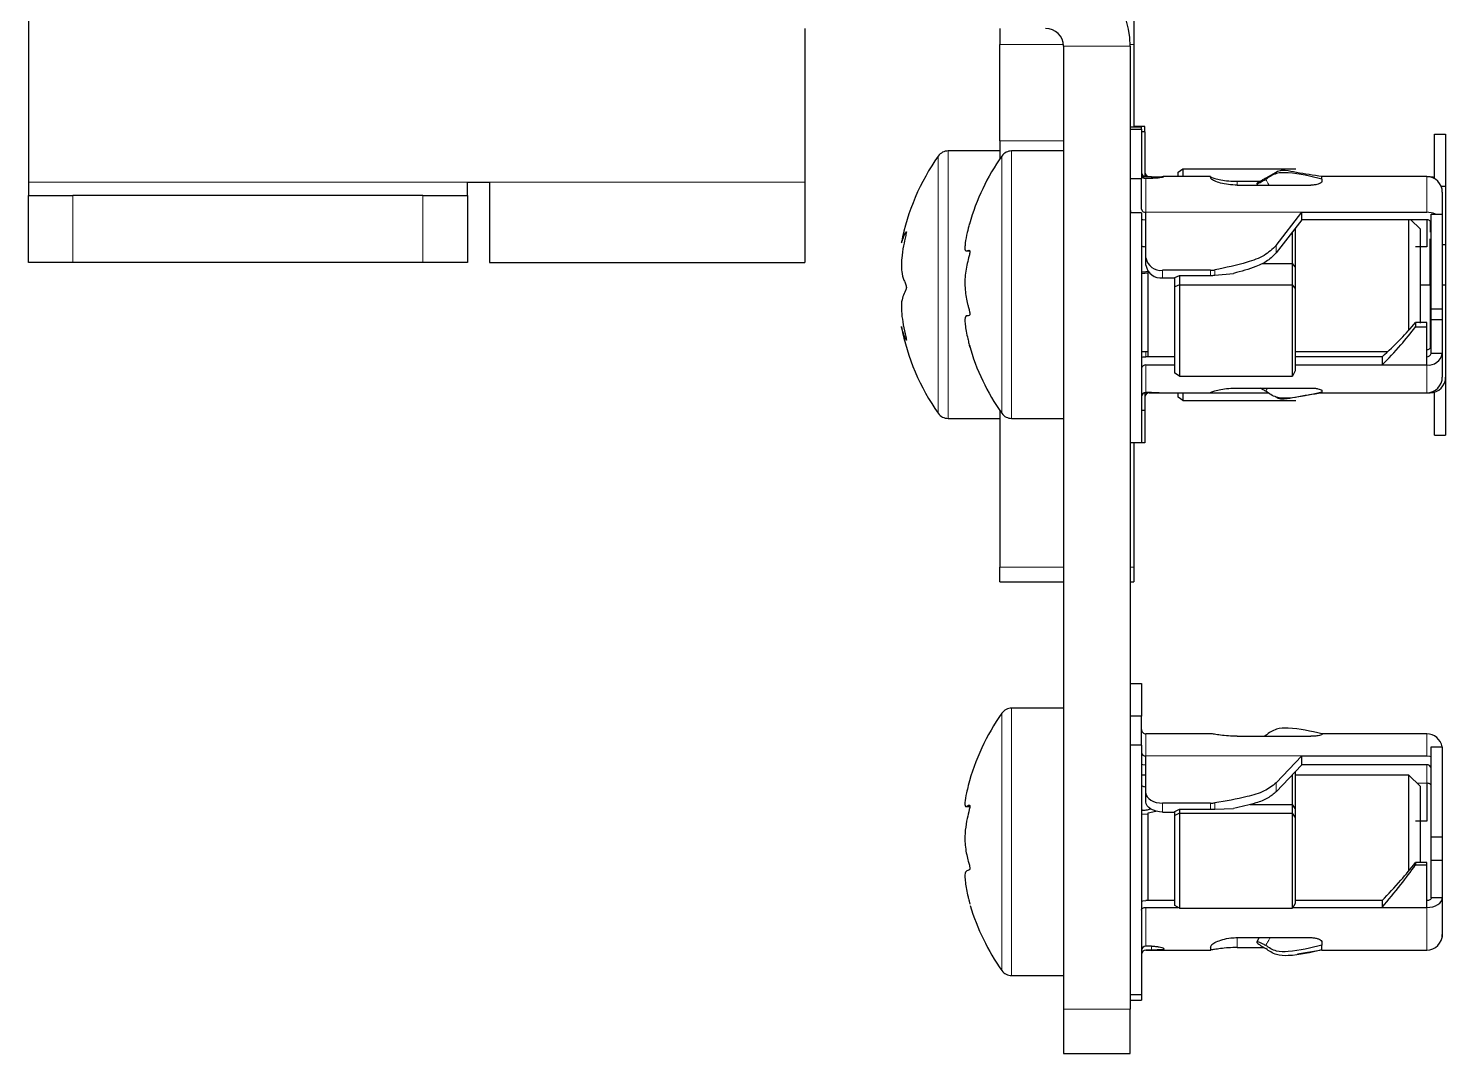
# Model space of a CAD drawing. Header units: millimetres. Extents: x -664 to 840, y 378 to 2003.
# Drawn here: x -115.5 to -51.9, y 378 to 424 of the extents above; entities that cross this region are included whole.
import ezdxf

# ---------------------------------------------------------------- set-up
doc = ezdxf.new("R2010")
doc.units = ezdxf.units.MM

msp = doc.modelspace()

# ---------------------------------------------------------------- linework, layer by layer
at = {"color": 7, "linetype": 'Continuous', "lineweight": 25}
for p, q in [((-115.537, 430.462), (-115.537, 417.062)), ((-65.937, 427.856), (-65.937, 423.239)), ((-80.687, 423.962), (-80.687, 417.062)), ((-71.937, 423.962), (-71.937, 423.239)), ((-71.937, 418.909), (-71.937, 423.239)), ((-69.087, 423.162), (-69.087, 379.962)), ((-66.087, 423.162), (-66.087, 379.962)), ((-65.937, 423.239), (-65.937, 419.54)), ((-66.087, 419.54), (-65.587, 419.54)), ((-66.087, 419.444), (-65.587, 419.444)), ((-65.437, 419.562), (-65.937, 419.562)), ((-65.587, 419.444), (-65.587, 419.54)), ((-65.587, 419.444), (-65.587, 417.215)), ((-65.437, 419.321), (-65.587, 419.321)), ((-65.437, 419.321), (-65.437, 419.562)), ((-65.437, 419.321), (-65.437, 417.304)), ((-52.437, 419.22), (-51.937, 419.22)), ((-52.437, 417.219), (-52.437, 419.22)), ((-51.937, 419.22), (-51.937, 416.878)), ((-71.937, 418.909), (-71.937, 418.114)), ((-71.937, 418.462), (-74.263, 418.462)), ((-69.087, 418.462), (-71.413, 418.462)), ((-65.137, 417.297), (-65.387, 417.297)), ((-65.137, 417.232), (-65.387, 417.232)), ((-65.237, 417.297), (-65.237, 417.312)), ((-65.237, 417.312), (-65.178, 417.312)), ((-62.487, 417.312), (-64.62, 417.312)), ((-64.587, 417.31), (-64.587, 417.301)), ((-63.937, 417.513), (-63.737, 417.655)), ((-63.937, 417.312), (-63.937, 417.513)), ((-63.737, 417.655), (-63.737, 417.312)), ((-63.737, 417.655), (-58.653, 417.655)), ((-62.487, 417.312), (-62.487, 417.257)), ((-59.559, 417.491), (-60.011, 417.242)), ((-52.787, 417.312), (-57.487, 417.312)), ((-57.487, 417.198), (-57.487, 417.312)), ((-52.787, 417.312), (-52.637, 417.312)), ((-115.537, 417.062), (-115.537, 416.462)), ((-95.837, 416.462), (-95.837, 417.062)), ((-95.837, 417.062), (-94.837, 417.062)), ((-94.837, 417.062), (-94.837, 413.462)), ((-80.687, 417.062), (-80.687, 413.462)), ((-65.587, 417.215), (-66.087, 417.215)), ((-65.587, 415.843), (-65.587, 417.215)), ((-61.287, 417.1), (-60.256, 417.1)), ((-61.287, 416.928), (-57.987, 416.928)), ((-60.415, 416.99), (-60.415, 416.993)), ((-60.414, 416.99), (-60.38, 416.928)), ((-57.487, 417.198), (-57.487, 417.099)), ((-52.14, 416.878), (-51.937, 416.878)), ((-52.087, 416.612), (-52.087, 415.63)), ((-51.937, 416.878), (-51.937, 414.268)), ((-115.537, 413.462), (-115.537, 416.462)), ((-115.537, 416.462), (-113.537, 416.462)), ((-97.837, 416.462), (-113.537, 416.462)), ((-97.837, 416.462), (-95.837, 416.462)), ((-95.837, 416.462), (-95.837, 413.462)), ((-65.587, 415.688), (-66.087, 415.688)), ((-65.587, 415.688), (-65.587, 405.385)), ((-65.387, 413.666), (-65.387, 415.709)), ((-59.542, 414.223), (-58.387, 415.709)), ((-58.387, 415.374), (-59.542, 413.888)), ((-58.387, 415.374), (-58.387, 415.709)), ((-58.387, 415.709), (-52.787, 415.709)), ((-52.787, 415.374), (-58.387, 415.374)), ((-53.587, 415.112), (-53.587, 415.374)), ((-53.087, 414.962), (-53.499, 415.374)), ((-52.587, 415.63), (-52.087, 415.63)), ((-52.587, 411.383), (-52.587, 415.63)), ((-52.087, 415.63), (-52.087, 411.383)), ((-58.803, 413.412), (-58.803, 414.84)), ((-58.687, 414.988), (-58.687, 413.257)), ((-53.587, 410.418), (-53.587, 415.112)), ((-53.087, 414.962), (-53.087, 414.671)), ((-52.787, 414.161), (-53.287, 414.161)), ((-53.087, 414.671), (-53.087, 410.732)), ((-52.087, 414.268), (-51.937, 414.268)), ((-51.937, 414.268), (-51.937, 412.462)), ((-113.537, 413.462), (-115.537, 413.462)), ((-97.837, 413.462), (-113.537, 413.462)), ((-95.837, 413.462), (-97.837, 413.462)), ((-94.837, 413.462), (-80.687, 413.462)), ((-73.438, 413.978), (-73.292, 413.978)), ((-65.387, 413.331), (-65.387, 413.666)), ((-60.179, 413.412), (-58.803, 413.412)), ((-58.803, 412.451), (-58.803, 413.412)), ((-58.687, 413.257), (-58.803, 413.412)), ((-65.587, 412.958), (-65.287, 412.995)), ((-65.287, 413.01), (-65.243, 413.021)), ((-65.287, 409.231), (-65.287, 413.01)), ((-62.486, 413.109), (-64.637, 413.109)), ((-64.637, 412.774), (-64.087, 412.774)), ((-64.087, 412.787), (-63.887, 412.877)), ((-64.087, 412.367), (-64.087, 412.787)), ((-63.887, 412.877), (-63.887, 412.451)), ((-63.887, 412.877), (-62.486, 412.877)), ((-62.291, 412.886), (-61.452, 412.971)), ((-58.687, 413.257), (-58.687, 412.306)), ((-63.887, 412.451), (-64.087, 412.367)), ((-64.087, 408.497), (-64.087, 412.367)), ((-63.887, 412.451), (-63.887, 408.361)), ((-63.887, 412.451), (-58.803, 412.451)), ((-58.803, 408.361), (-58.803, 412.451)), ((-58.687, 412.306), (-58.803, 412.451)), ((-58.687, 412.306), (-58.687, 408.597)), ((-53.087, 412.462), (-52.637, 412.462)), ((-52.637, 412.462), (-52.587, 412.462)), ((-52.087, 412.462), (-51.937, 412.462)), ((-51.937, 412.462), (-51.937, 408.312)), ((-52.587, 411.383), (-52.087, 411.383)), ((-52.587, 410.895), (-52.587, 411.383)), ((-52.587, 410.895), (-52.087, 410.895)), ((-52.587, 409.379), (-52.587, 410.895)), ((-52.087, 411.383), (-52.087, 410.895)), ((-52.087, 410.895), (-52.087, 409.379)), ((-53.287, 410.764), (-53.287, 410.569)), ((-52.787, 410.764), (-53.287, 410.764)), ((-53.287, 410.569), (-52.787, 410.569)), ((-52.787, 410.569), (-52.787, 410.764)), ((-65.587, 409.462), (-65.287, 409.462)), ((-64.087, 409.231), (-65.387, 409.231)), ((-58.687, 409.462), (-54.545, 409.462)), ((-54.787, 409.231), (-58.687, 409.231)), ((-54.787, 409.231), (-54.787, 408.859)), ((-52.087, 409.379), (-52.587, 409.379)), ((-52.087, 409.379), (-52.087, 408.312)), ((-65.387, 408.859), (-64.087, 408.859)), ((-63.887, 408.361), (-64.087, 408.497)), ((-63.887, 408.361), (-58.803, 408.361)), ((-58.687, 408.597), (-58.803, 408.361)), ((-58.687, 408.859), (-54.787, 408.859)), ((-54.787, 408.859), (-52.787, 408.859)), ((-51.937, 408.312), (-51.937, 405.705)), ((-61.287, 407.825), (-57.987, 407.825)), ((-57.487, 407.703), (-57.487, 407.644)), ((-65.437, 407.621), (-65.437, 406.83)), ((-65.137, 407.628), (-65.387, 407.628)), ((-65.237, 407.612), (-64.62, 407.612)), ((-64.62, 407.612), (-62.487, 407.612)), ((-63.937, 407.412), (-63.937, 407.612)), ((-63.737, 407.27), (-63.937, 407.412)), ((-63.737, 407.612), (-63.737, 407.27)), ((-63.737, 407.27), (-58.653, 407.27)), ((-62.487, 407.618), (-62.487, 407.612)), ((-62.487, 407.612), (-59.883, 407.612)), ((-57.487, 407.612), (-57.487, 407.644)), ((-57.487, 407.612), (-52.787, 407.612)), ((-52.787, 407.612), (-52.637, 407.612)), ((-52.437, 405.705), (-52.437, 407.642)), ((-74.263, 406.462), (-71.937, 406.462)), ((-71.937, 406.811), (-71.937, 399.793)), ((-71.413, 406.462), (-69.087, 406.462)), ((-65.587, 406.83), (-65.437, 406.83)), ((-65.437, 406.83), (-65.437, 405.362)), ((-66.087, 405.385), (-65.587, 405.385)), ((-65.937, 405.385), (-65.937, 399.793)), ((-65.437, 405.362), (-65.937, 405.362)), ((-52.437, 405.705), (-51.937, 405.705)), ((-71.937, 399.123), (-71.937, 399.793)), ((-65.937, 399.793), (-65.937, 399.123)), ((-71.937, 399.123), (-69.087, 399.123)), ((-66.087, 399.123), (-65.937, 399.123)), ((-66.087, 394.562), (-65.587, 394.562)), ((-65.587, 394.562), (-65.587, 393.111)), ((-69.087, 393.462), (-71.413, 393.462)), ((-65.587, 393.111), (-66.087, 393.111)), ((-65.587, 391.805), (-65.587, 393.111)), ((-65.587, 391.805), (-66.087, 391.805)), ((-65.587, 391.805), (-65.587, 380.611)), ((-65.093, 392.312), (-65.387, 392.312)), ((-62.468, 392.312), (-65.093, 392.312)), ((-61.287, 392.201), (-57.987, 392.201)), ((-52.787, 392.312), (-57.487, 392.312)), ((-57.487, 392.31), (-57.487, 392.312)), ((-57.487, 392.31), (-57.487, 392.282)), ((-65.387, 389.655), (-65.387, 391.321)), ((-59.542, 390.109), (-58.387, 391.321)), ((-58.387, 390.923), (-58.387, 391.321)), ((-58.387, 391.321), (-52.787, 391.321)), ((-52.587, 391.733), (-52.087, 391.733)), ((-52.587, 387.685), (-52.587, 391.733)), ((-52.087, 391.733), (-52.087, 387.685)), ((-58.387, 390.923), (-59.542, 389.712)), ((-58.687, 390.609), (-58.687, 388.961)), ((-52.787, 390.923), (-58.387, 390.923)), ((-65.387, 390.462), (-65.587, 390.462)), ((-58.803, 389.145), (-58.803, 390.487)), ((-53.587, 390.462), (-58.687, 390.462)), ((-53.087, 389.962), (-53.587, 390.462)), ((-53.587, 387.721), (-53.587, 390.462)), ((-53.087, 389.962), (-53.087, 387.678)), ((-65.387, 389.257), (-65.387, 389.655)), ((-73.464, 389.051), (-73.31, 389.051)), ((-65.587, 388.71), (-65.287, 388.729)), ((-65.287, 388.764), (-64.947, 388.846)), ((-65.287, 384.827), (-65.287, 388.764)), ((-62.486, 389.201), (-64.637, 389.201)), ((-64.637, 388.803), (-64.087, 388.803)), ((-64.087, 388.819), (-63.887, 388.925)), ((-64.087, 388.646), (-64.087, 388.819)), ((-63.887, 388.75), (-64.087, 388.646)), ((-64.087, 384.61), (-64.087, 388.646)), ((-63.887, 388.925), (-63.887, 388.75)), ((-63.887, 388.925), (-62.486, 388.925)), ((-63.887, 388.75), (-63.887, 384.485)), ((-63.887, 388.75), (-58.803, 388.75)), ((-62.291, 388.929), (-61.452, 388.964)), ((-60.715, 389.145), (-58.803, 389.145)), ((-58.803, 388.75), (-58.803, 389.145)), ((-58.687, 388.961), (-58.803, 389.145)), ((-58.803, 384.485), (-58.803, 388.75)), ((-58.687, 388.57), (-58.803, 388.75)), ((-58.687, 388.961), (-58.687, 388.57)), ((-58.687, 388.57), (-58.687, 384.702)), ((-52.787, 388.388), (-53.287, 388.388)), ((-53.587, 386.155), (-53.587, 387.721)), ((-53.087, 387.678), (-53.087, 386.523)), ((-52.587, 387.685), (-52.087, 387.685)), ((-52.587, 386.636), (-52.587, 387.685)), ((-52.087, 387.685), (-52.087, 386.636)), ((-53.287, 386.537), (-53.287, 386.43)), ((-52.787, 386.537), (-53.287, 386.537)), ((-53.287, 386.43), (-52.787, 386.43)), ((-52.787, 386.43), (-52.787, 386.537)), ((-52.587, 386.636), (-52.087, 386.636)), ((-52.587, 384.948), (-52.587, 386.636)), ((-52.087, 386.636), (-52.087, 384.948)), ((-64.087, 384.827), (-65.387, 384.827)), ((-54.787, 384.827), (-58.687, 384.827)), ((-54.787, 384.827), (-54.787, 384.524)), ((-52.087, 384.948), (-52.587, 384.948)), ((-52.087, 384.948), (-52.087, 383.312)), ((-65.387, 384.524), (-63.95, 384.524)), ((-63.887, 384.485), (-64.087, 384.61)), ((-63.887, 384.485), (-58.803, 384.485)), ((-58.687, 384.702), (-58.803, 384.485)), ((-58.782, 384.524), (-54.787, 384.524)), ((-54.787, 384.524), (-52.787, 384.524)), ((-61.287, 383.169), (-57.987, 383.169)), ((-60.415, 382.966), (-60.415, 382.971)), ((-60.305, 383.169), (-60.414, 382.975)), ((-57.487, 382.959), (-57.487, 382.829)), ((-52.098, 383.191), (-52.087, 383.191)), ((-52.087, 383.312), (-52.087, 383.191)), ((-65.137, 382.782), (-65.387, 382.782)), ((-65.387, 382.612), (-65.093, 382.612)), ((-65.137, 382.612), (-65.387, 382.612)), ((-65.093, 382.612), (-62.468, 382.612)), ((-64.587, 382.668), (-64.587, 382.646)), ((-62.487, 382.744), (-62.487, 382.615)), ((-61.287, 382.724), (-60.091, 382.724)), ((-58.579, 382.436), (-57.487, 382.623)), ((-57.487, 382.612), (-57.487, 382.829)), ((-57.487, 382.612), (-52.787, 382.612)), ((-71.413, 381.462), (-69.087, 381.462)), ((-66.087, 380.611), (-65.587, 380.611)), ((-66.087, 380.362), (-65.587, 380.362)), ((-65.587, 380.611), (-65.587, 380.362)), ((-69.087, 379.962), (-69.087, 377.962)), ((-66.087, 377.962), (-66.087, 379.962)), ((-69.087, 377.962), (-66.087, 377.962))]:
    msp.add_line(p, q, dxfattribs=at)
at = {"color": 8, "linetype": 'Continuous', "lineweight": 18}
for p, q in [((-71.937, 423.239), (-69.091, 423.239)), ((-69.087, 423.162), (-66.087, 423.162)), ((-66.088, 423.239), (-65.937, 423.239)), ((-69.087, 418.909), (-71.937, 418.909)), ((-74.704, 418.228), (-74.704, 418.234)), ((-74.704, 406.691), (-74.704, 418.228)), ((-74.263, 418.456), (-74.263, 418.462)), ((-74.263, 406.462), (-74.263, 418.456)), ((-71.854, 406.691), (-71.854, 418.234)), ((-71.413, 406.462), (-71.413, 418.462)), ((-65.387, 417.232), (-65.387, 415.709)), ((-65.137, 417.232), (-65.137, 417.297)), ((-52.787, 415.709), (-52.787, 417.312)), ((-115.537, 417.062), (-95.837, 417.062)), ((-94.837, 417.062), (-80.687, 417.062)), ((-61.287, 417.1), (-61.287, 416.928)), ((-113.537, 416.462), (-113.537, 413.462)), ((-97.837, 413.462), (-97.837, 416.462)), ((-65.387, 415.709), (-58.387, 415.709)), ((-52.637, 414.822), (-52.637, 415.329)), ((-59.542, 413.888), (-59.542, 414.223)), ((-64.637, 413.109), (-64.637, 412.774)), ((-62.486, 412.877), (-62.486, 413.109)), ((-62.291, 413.128), (-62.291, 412.886)), ((-52.637, 409.596), (-52.637, 412.462)), ((-65.387, 409.462), (-65.387, 409.231)), ((-52.787, 409.231), (-52.787, 409.551)), ((-65.387, 408.859), (-65.387, 407.628)), ((-52.787, 407.612), (-52.787, 408.859)), ((-65.237, 407.628), (-65.237, 407.612)), ((-52.637, 407.612), (-52.637, 407.629)), ((-71.937, 399.793), (-69.087, 399.793)), ((-66.087, 399.793), (-65.937, 399.793)), ((-71.854, 381.691), (-71.854, 393.234)), ((-71.413, 381.462), (-71.413, 393.462)), ((-65.387, 392.312), (-65.387, 391.321)), ((-60.011, 392.248), (-59.984, 392.201)), ((-52.787, 391.321), (-52.787, 392.312)), ((-65.387, 391.321), (-58.387, 391.321)), ((-52.787, 390.098), (-52.787, 390.923)), ((-59.542, 389.712), (-59.542, 390.109)), ((-52.787, 390.098), (-53.223, 390.098)), ((-64.637, 389.201), (-64.637, 388.803)), ((-62.486, 388.925), (-62.486, 389.201)), ((-62.291, 389.216), (-62.291, 388.929)), ((-65.387, 384.524), (-65.387, 382.782)), ((-52.787, 382.612), (-52.787, 384.524)), ((-61.287, 383.169), (-61.287, 382.724)), ((-65.137, 382.612), (-65.137, 382.782)), ((-66.087, 379.962), (-69.087, 379.962))]:
    msp.add_line(p, q, dxfattribs=at)
at = {"color": 7, "linetype": 'Continuous', "lineweight": 25, "flags": 128}
for points in [[(-52.637, 417.312), (-52.501, 417.299), (-52.437, 417.283)], [(-66.087, 415.843), (-66.074, 415.751), (-66.048, 415.688)], [(-65.587, 415.394), (-65.524, 415.383), (-65.387, 415.374)], [(-65.587, 409.209), (-65.524, 409.221), (-65.387, 409.231)], [(-52.787, 391.321), (-52.651, 391.31), (-52.587, 391.298)], [(-65.587, 390.947), (-65.524, 390.934), (-65.387, 390.923)], [(-52.587, 389.977), (-52.591, 390), (-52.602, 390.023), (-52.621, 390.044), (-52.646, 390.062), (-52.676, 390.077), (-52.711, 390.089), (-52.748, 390.095), (-52.787, 390.098)], [(-65.387, 389.655), (-65.373, 389.566), (-65.33, 389.481), (-65.261, 389.403), (-65.168, 389.334), (-65.054, 389.277), (-64.924, 389.235), (-64.784, 389.209), (-64.637, 389.201)], [(-64.637, 388.803), (-64.784, 388.812), (-64.924, 388.838), (-65.054, 388.88), (-65.168, 388.936), (-65.261, 389.005), (-65.33, 389.083), (-65.373, 389.169), (-65.387, 389.257)], [(-65.587, 384.809), (-65.524, 384.819), (-65.387, 384.827)], [(-52.587, 384.948), (-52.591, 384.925), (-52.602, 384.902), (-52.621, 384.881), (-52.646, 384.863), (-52.676, 384.848), (-52.711, 384.836), (-52.748, 384.829), (-52.787, 384.827)], [(-52.787, 384.524), (-52.651, 384.532), (-52.519, 384.556), (-52.398, 384.596), (-52.292, 384.648), (-52.205, 384.713), (-52.141, 384.786), (-52.101, 384.866), (-52.087, 384.948)], [(-65.587, 384.403), (-65.583, 384.427), (-65.572, 384.449), (-65.554, 384.47), (-65.529, 384.489), (-65.498, 384.504), (-65.464, 384.515), (-65.426, 384.522), (-65.387, 384.524)]]:
    msp.add_lwpolyline(points, dxfattribs=at)
at = {"color": 7, "linetype": 'Continuous', "lineweight": 25}
for centre, radius, start, end in [((-69.887, 423.162), 3.8, 0, 90), ((-69.887, 423.162), 0.8, 0, 90), ((-66.537, 412.462), 10, 144.74847, 169.13664), ((-74.263, 417.922), 0.54, 90, 144.74847), ((-63.687, 412.462), 10, 144.74847, 164.2164), ((-71.413, 417.922), 0.54, 90, 144.74847), ((-65.388, 417.497), 0.2, 180.08935, 270.08907), ((-65.389, 417.43), 0.198, 180.48602, 270.47792), ((-65.237, 417.512), 0.2, 180, 270), ((-52.787, 416.612), 0.7, 360, 90), ((-65.415, 415.884), 0.177, 193.44863, 278.95624), ((-52.78, 414.747), 0.962, 66.6447, 90.4317), ((-52.76, 415.199), 0.177, 13.44863, 98.95624), ((-64.721, 413.779), 0.676, 189.63694, 277.14426), ((-64.721, 413.444), 0.676, 189.63694, 277.14426), ((-62.486, 414.104), 0.996, 269.96573, 281.24283), ((-66.537, 412.462), 10, 190.82426, 215.25153), ((-63.687, 412.462), 10, 195.76708, 215.25153), ((-52.76, 409.726), 0.177, 261.04376, 346.55137), ((-52.709, 409.485), 0.63, 262.85574, 350.36306), ((-52.765, 409.409), 0.18, 262.85574, 350.36306), ((-65.41, 408.681), 0.18, 82.85574, 170.36306), ((-52.787, 408.312), 0.7, 270, 360), ((-52.637, 408.312), 0.7, 270, 360), ((-65.388, 407.428), 0.2, 89.91093, 179.91065), ((-65.237, 407.412), 0.2, 90, 180), ((-74.263, 407.002), 0.54, 215.25153, 270), ((-71.413, 407.002), 0.54, 215.25153, 270), ((-63.687, 387.462), 10, 144.74847, 165.35216), ((-71.413, 392.922), 0.54, 90, 144.74847), ((-65.387, 392.512), 0.2, 180.0002, 270.0002), ((-52.787, 391.612), 0.7, 9.94909, 90), ((-65.406, 391.503), 0.183, 187.23659, 275.7518), ((-52.769, 390.741), 0.183, 7.23659, 95.7518), ((-62.485, 390.415), 1.214, 269.96029, 279.18959), ((-63.687, 387.462), 10, 196.54426, 215.25153), ((-52.787, 383.312), 0.7, 270, 360), ((-65.391, 382.586), 0.197, 88.99664, 178.9602), ((-65.387, 382.412), 0.2, 89.9998, 179.9998), ((-71.413, 382.002), 0.54, 215.25153, 270)]:
    msp.add_arc(centre, radius, start, end, dxfattribs=at)
for centre, ratio in [((-62.486, 413.144), 0.356453), ((-62.486, 389.035), 0.14648)]:
    msp.add_ellipse(centre, major_axis=(0.75, 0), ratio=ratio, start_param=4.712389, end_param=4.975032, dxfattribs=at)
for points, knots in [([(-65.137, 417.297), (-65.075, 417.298), (-64.952, 417.299), (-64.787, 417.305), (-64.663, 417.311), (-64.597, 417.313), (-64.59, 417.311), (-64.587, 417.31)], [0, 0, 0, 0, 0.214393, 0.428789, 0.643061, 0.856854, 1, 1, 1, 1]), ([(-64.587, 417.301), (-64.593, 417.296), (-64.605, 417.286), (-64.699, 417.265), (-64.838, 417.245), (-64.993, 417.233), (-65.096, 417.232), (-65.137, 417.232)], [0, 0, 0, 0, 0.214305, 0.42865, 0.642279, 0.856223, 1, 1, 1, 1]), ([(-62.487, 417.307), (-62.475, 417.297), (-62.45, 417.278), (-62.25, 417.214), (-61.953, 417.15), (-61.614, 417.107), (-61.384, 417.102), (-61.287, 417.1)], [0, 0, 0, 0, 0.212833, 0.42585, 0.635542, 0.846587, 1, 1, 1, 1]), ([(-61.287, 416.928), (-61.422, 416.933), (-61.692, 416.943), (-62.051, 417.02), (-62.321, 417.116), (-62.466, 417.203), (-62.481, 417.241), (-62.487, 417.257)], [0, 0, 0, 0, 0.2132377, 0.4264897, 0.6391595, 0.8495978, 1, 1, 1, 1]), ([(-60.011, 417.242), (-60.06, 417.214), (-60.157, 417.16), (-60.282, 417.085), (-60.372, 417.028), (-60.411, 417), (-60.414, 416.994), (-60.415, 416.993)], [0, 0, 0, 0, 0.225867, 0.451734, 0.677598, 0.903479, 1, 1, 1, 1]), ([(-57.487, 417.198), (-57.986, 417.32), (-58.657, 417.485), (-59.552, 417.497), (-59.856, 417.292), (-60.011, 417.188)], [0, 0, 0, 0, 0.587693, 0.790818, 1, 1, 1, 1]), ([(-57.487, 417.312), (-57.874, 417.369), (-58.436, 417.451), (-59.044, 417.579), (-59.376, 417.596), (-59.517, 417.516), (-59.587, 417.476)], [0, 0, 0, 0, 0.53039, 0.769058, 0.884473, 1, 1, 1, 1]), ([(-60.415, 416.99), (-60.41, 416.99), (-60.4, 416.99), (-60.325, 417.024), (-60.214, 417.079), (-60.101, 417.139), (-60.032, 417.176), (-60.011, 417.188)], [0, 0, 0, 0, 0.225883, 0.451767, 0.67765, 0.903524, 1, 1, 1, 1]), ([(-57.487, 417.099), (-57.493, 417.082), (-57.504, 417.048), (-57.589, 416.996), (-57.716, 416.954), (-57.856, 416.931), (-57.95, 416.928), (-57.987, 416.928)], [0, 0, 0, 0, 0.2143729, 0.4287785, 0.6425919, 0.8566662, 1, 1, 1, 1]), ([(-52.787, 415.374), (-52.787, 415.219), (-52.787, 414.86), (-52.787, 414.414), (-52.787, 414.161)], [0, 0, 0, 0, 0.4334515, 1, 1, 1, 1]), ([(-76.358, 414.345), (-76.358, 414.338), (-76.361, 414.319), (-76.298, 414.506), (-76.218, 414.708), (-76.16, 414.817), (-76.144, 414.836), (-76.138, 414.833), (-76.137, 414.823), (-76.139, 414.801), (-76.147, 414.75), (-76.192, 414.545), (-76.274, 414.179), (-76.344, 413.723), (-76.368, 413.319), (-76.344, 412.96), (-76.271, 412.721), (-76.19, 412.537), (-76.153, 412.437), (-76.141, 412.382), (-76.137, 412.352), (-76.137, 412.327), (-76.139, 412.299), (-76.15, 412.248), (-76.206, 412.113), (-76.298, 411.951), (-76.364, 411.667), (-76.361, 411.242), (-76.303, 410.775), (-76.225, 410.391), (-76.167, 410.132), (-76.146, 410.039), (-76.138, 409.99), (-76.137, 409.975), (-76.139, 409.967), (-76.146, 409.971), (-76.188, 410.049), (-76.269, 410.266), (-76.342, 410.507), (-76.354, 410.563), (-76.358, 410.582)], [0, 0, 0, 0, 0.031606, 0.08599, 0.146926, 0.162165, 0.169821, 0.172902, 0.176017, 0.178677, 0.182699, 0.194136, 0.245481, 0.30493, 0.341521, 0.378321, 0.450036, 0.485425, 0.500034, 0.504619, 0.507564, 0.510071, 0.512573, 0.517012, 0.53072, 0.594642, 0.659092, 0.697147, 0.750509, 0.809821, 0.823325, 0.836953, 0.840019, 0.842585, 0.845154, 0.849068, 0.859852, 0.907936, 0.969401, 1, 1, 1, 1]), ([(-73.309, 415.186), (-73.311, 415.181), (-73.342, 415.073), (-73.422, 414.755), (-73.491, 414.385), (-73.518, 414.102), (-73.493, 413.949), (-73.414, 413.986), (-73.331, 414.008), (-73.301, 414.001), (-73.29, 413.979), (-73.287, 413.958), (-73.287, 413.934), (-73.291, 413.898), (-73.309, 413.805), (-73.389, 413.5), (-73.475, 413.119), (-73.518, 412.609), (-73.499, 412.104), (-73.426, 411.739), (-73.354, 411.459), (-73.326, 411.355), (-73.307, 411.277), (-73.294, 411.22), (-73.288, 411.175), (-73.288, 411.157), (-73.287, 411.15)], [0, 0, 0, 0, 0.00365, 0.077461, 0.171814, 0.228586, 0.285766, 0.416114, 0.454923, 0.474397, 0.482246, 0.486516, 0.490821, 0.495681, 0.504404, 0.537695, 0.669138, 0.731239, 0.794134, 0.916194, 0.946326, 0.965487, 0.978097, 0.99078, 0.995843, 1, 1, 1, 1]), ([(-65.587, 414.227), (-65.586, 414.222), (-65.584, 414.212), (-65.567, 414.196), (-65.531, 414.178), (-65.46, 414.168), (-65.412, 414.16), (-65.387, 414.155)], [0, 0, 0, 0, 0.195302, 0.377541, 0.538909, 0.761383, 1, 1, 1, 1]), ([(-59.542, 414.223), (-59.711, 414.063), (-60.062, 413.732), (-61.044, 413.383), (-61.807, 413.227), (-62.291, 413.128)], [0, 0, 0, 0, 0.254027, 0.526591, 1, 1, 1, 1]), ([(-52.637, 412.462), (-52.637, 412.857), (-52.637, 413.562), (-52.637, 414.222), (-52.637, 414.512)], [0, 0, 0, 0, 0.559866, 1, 1, 1, 1]), ([(-59.542, 413.888), (-59.662, 413.766), (-59.907, 413.515), (-60.571, 413.2), (-61.111, 413.06), (-61.452, 412.971)], [0, 0, 0, 0, 0.261809, 0.533628, 1, 1, 1, 1]), ([(-65.587, 413.064), (-65.586, 413.059), (-65.584, 413.049), (-65.567, 413.038), (-65.529, 413.03), (-65.453, 413.037), (-65.371, 413.047), (-65.314, 413.061), (-65.284, 413.069)], [0, 0, 0, 0, 0.146813, 0.283805, 0.40511, 0.587871, 0.783158, 1, 1, 1, 1]), ([(-73.287, 411.15), (-73.288, 411.142), (-73.288, 411.125), (-73.297, 411.097), (-73.339, 411.061), (-73.42, 411.079), (-73.49, 411.051), (-73.518, 410.92), (-73.496, 410.592), (-73.419, 410.185), (-73.338, 409.855), (-73.306, 409.734), (-73.292, 409.683), (-73.288, 409.666), (-73.287, 409.663), (-73.289, 409.671), (-73.297, 409.694), (-73.305, 409.724), (-73.31, 409.742)], [0, 0, 0, 0, 0.008099, 0.019489, 0.051051, 0.192127, 0.359973, 0.466272, 0.57344, 0.807079, 0.883862, 0.922338, 0.941681, 0.950032, 0.95847, 0.965715, 0.978482, 1, 1, 1, 1]), ([(-54.787, 409.231), (-54.507, 409.487), (-54.007, 409.944), (-53.507, 410.513), (-53.287, 410.764)], [0, 0, 0, 0, 0.559868, 1, 1, 1, 1]), ([(-54.787, 408.859), (-54.507, 409.148), (-54.007, 409.664), (-53.507, 410.292), (-53.287, 410.569)], [0, 0, 0, 0, 0.559911, 1, 1, 1, 1]), ([(-52.787, 408.859), (-52.787, 409.148), (-52.787, 409.664), (-52.787, 410.292), (-52.787, 410.569)], [0, 0, 0, 0, 0.559866, 1, 1, 1, 1]), ([(-62.487, 407.618), (-62.475, 407.627), (-62.45, 407.647), (-62.25, 407.711), (-61.953, 407.775), (-61.614, 407.818), (-61.384, 407.823), (-61.287, 407.825)], [0, 0, 0, 0, 0.212833, 0.42585, 0.635542, 0.846587, 1, 1, 1, 1]), ([(-60.011, 407.683), (-60.06, 407.711), (-60.151, 407.762), (-60.223, 407.805), (-60.256, 407.825)], [0, 0, 0, 0, 0.54387, 1, 1, 1, 1]), ([(-57.487, 407.644), (-57.986, 407.524), (-58.657, 407.364), (-59.552, 407.368), (-59.856, 407.577), (-60.011, 407.683)], [0, 0, 0, 0, 0.5876932, 0.7908183, 1, 1, 1, 1]), ([(-57.987, 407.825), (-57.931, 407.823), (-57.819, 407.82), (-57.669, 407.795), (-57.556, 407.762), (-57.496, 407.729), (-57.49, 407.711), (-57.487, 407.703)], [0, 0, 0, 0, 0.214445, 0.428893, 0.643239, 0.857188, 1, 1, 1, 1]), ([(-65.137, 407.628), (-65.075, 407.627), (-64.951, 407.626), (-64.788, 407.62), (-64.669, 407.613), (-64.635, 407.613), (-64.62, 407.613)], [0, 0, 0, 0, 0.268337, 0.536678, 0.804865, 1, 1, 1, 1]), ([(-59.587, 407.449), (-59.527, 407.415), (-59.438, 407.363), (-59.293, 407.332), (-59.058, 407.341), (-58.457, 407.476), (-57.887, 407.556), (-57.487, 407.612)], [0, 0, 0, 0, 0.113251, 0.16898, 0.224646, 0.455828, 1, 1, 1, 1]), ([(-57.487, 392.31), (-57.986, 392.426), (-58.657, 392.581), (-59.552, 392.565), (-59.856, 392.354), (-60.011, 392.248)], [0, 0, 0, 0, 0.587693, 0.790818, 1, 1, 1, 1]), ([(-61.287, 392.201), (-61.422, 392.204), (-61.692, 392.21), (-62.052, 392.25), (-62.318, 392.291), (-62.45, 392.313), (-62.464, 392.311), (-62.468, 392.31)], [0, 0, 0, 0, 0.2348136, 0.4696429, 0.703831, 0.935562, 1, 1, 1, 1]), ([(-60.091, 392.201), (-60.085, 392.205), (-60.06, 392.22), (-60.032, 392.236), (-60.011, 392.248)], [0, 0, 0, 0, 0.235419, 1, 1, 1, 1]), ([(-57.487, 392.282), (-57.493, 392.276), (-57.504, 392.262), (-57.589, 392.237), (-57.716, 392.216), (-57.856, 392.203), (-57.95, 392.202), (-57.987, 392.201)], [0, 0, 0, 0, 0.2143729, 0.4287785, 0.6425919, 0.8566662, 1, 1, 1, 1]), ([(-73.358, 389.993), (-73.387, 389.882), (-73.458, 389.608), (-73.514, 389.247), (-73.511, 389.05), (-73.453, 389.041), (-73.375, 389.099), (-73.317, 389.116), (-73.296, 389.112), (-73.288, 389.084), (-73.287, 389.065), (-73.289, 389.039), (-73.296, 388.985), (-73.338, 388.8), (-73.42, 388.484), (-73.491, 388.07), (-73.518, 387.646), (-73.493, 387.159), (-73.414, 386.795), (-73.331, 386.497), (-73.301, 386.382), (-73.29, 386.32), (-73.287, 386.287), (-73.287, 386.262), (-73.291, 386.237), (-73.309, 386.2), (-73.389, 386.168), (-73.475, 386.163), (-73.518, 385.998), (-73.499, 385.649), (-73.426, 385.248), (-73.354, 384.938), (-73.326, 384.827), (-73.307, 384.752), (-73.294, 384.704), (-73.288, 384.678), (-73.288, 384.674), (-73.287, 384.673)], [0, 0, 0, 0, 0.046233, 0.113467, 0.153166, 0.208832, 0.270707, 0.284793, 0.299011, 0.302209, 0.304886, 0.307566, 0.311648, 0.322899, 0.373059, 0.43718, 0.475761, 0.514619, 0.603202, 0.629576, 0.64281, 0.648144, 0.651045, 0.653971, 0.657274, 0.663202, 0.685826, 0.775152, 0.817355, 0.860097, 0.943047, 0.963524, 0.976545, 0.985115, 0.993735, 0.997175, 1, 1, 1, 1]), ([(-65.587, 390.035), (-65.586, 390.026), (-65.584, 390.008), (-65.567, 389.983), (-65.531, 389.956), (-65.46, 389.945), (-65.412, 389.937), (-65.387, 389.933)], [0, 0, 0, 0, 0.195302, 0.377541, 0.538909, 0.761383, 1, 1, 1, 1]), ([(-59.542, 390.109), (-59.711, 389.979), (-60.062, 389.709), (-61.044, 389.424), (-61.807, 389.297), (-62.291, 389.216)], [0, 0, 0, 0, 0.254027, 0.526591, 1, 1, 1, 1]), ([(-52.787, 390.098), (-52.787, 389.8), (-52.787, 389.269), (-52.787, 388.657), (-52.787, 388.388)], [0, 0, 0, 0, 0.559785, 1, 1, 1, 1]), ([(-59.542, 389.712), (-59.662, 389.612), (-59.907, 389.408), (-60.571, 389.15), (-61.111, 389.036), (-61.452, 388.964)], [0, 0, 0, 0, 0.261809, 0.533628, 1, 1, 1, 1]), ([(-65.587, 388.946), (-65.586, 388.938), (-65.584, 388.921), (-65.567, 388.9), (-65.529, 388.882), (-65.453, 388.887), (-65.334, 388.9), (-65.24, 388.923), (-65.172, 388.94)], [0, 0, 0, 0, 0.115696, 0.223653, 0.319247, 0.463273, 0.617169, 1, 1, 1, 1]), ([(-54.787, 384.827), (-54.507, 385.125), (-54.007, 385.656), (-53.507, 386.267), (-53.287, 386.537)], [0, 0, 0, 0, 0.559868, 1, 1, 1, 1]), ([(-54.787, 384.524), (-54.507, 384.858), (-54.007, 385.455), (-53.507, 386.132), (-53.287, 386.43)], [0, 0, 0, 0, 0.559911, 1, 1, 1, 1]), ([(-52.787, 384.524), (-52.787, 384.858), (-52.787, 385.455), (-52.787, 386.132), (-52.787, 386.43)], [0, 0, 0, 0, 0.559866, 1, 1, 1, 1]), ([(-62.487, 382.744), (-62.475, 382.779), (-62.45, 382.848), (-62.25, 382.976), (-61.953, 383.088), (-61.614, 383.158), (-61.384, 383.166), (-61.287, 383.169)], [0, 0, 0, 0, 0.212833, 0.42585, 0.635542, 0.846587, 1, 1, 1, 1]), ([(-60.011, 382.816), (-60.06, 382.842), (-60.157, 382.892), (-60.282, 382.948), (-60.372, 382.979), (-60.411, 382.983), (-60.414, 382.974), (-60.415, 382.971)], [0, 0, 0, 0, 0.225867, 0.4517344, 0.6775983, 0.9034793, 1, 1, 1, 1]), ([(-60.415, 382.966), (-60.41, 382.955), (-60.4, 382.935), (-60.325, 382.873), (-60.214, 382.797), (-60.101, 382.728), (-60.032, 382.689), (-60.011, 382.677)], [0, 0, 0, 0, 0.225883, 0.451767, 0.67765, 0.903524, 1, 1, 1, 1]), ([(-57.987, 383.169), (-57.931, 383.166), (-57.819, 383.161), (-57.669, 383.122), (-57.556, 383.066), (-57.496, 383.008), (-57.49, 382.973), (-57.487, 382.959)], [0, 0, 0, 0, 0.214445, 0.428893, 0.643239, 0.857188, 1, 1, 1, 1]), ([(-65.137, 382.782), (-65.075, 382.781), (-64.952, 382.778), (-64.787, 382.754), (-64.663, 382.722), (-64.597, 382.691), (-64.59, 382.675), (-64.587, 382.668)], [0, 0, 0, 0, 0.2143929, 0.4287887, 0.6430611, 0.8568545, 1, 1, 1, 1]), ([(-64.587, 382.646), (-64.593, 382.639), (-64.605, 382.626), (-64.699, 382.617), (-64.838, 382.613), (-64.993, 382.612), (-65.096, 382.612), (-65.137, 382.612)], [0, 0, 0, 0, 0.214305, 0.42865, 0.642279, 0.856223, 1, 1, 1, 1]), ([(-61.287, 382.724), (-61.422, 382.721), (-61.692, 382.715), (-62.051, 382.675), (-62.321, 382.634), (-62.466, 382.61), (-62.481, 382.614), (-62.487, 382.615)], [0, 0, 0, 0, 0.213238, 0.42649, 0.63916, 0.849598, 1, 1, 1, 1]), ([(-57.487, 382.829), (-57.986, 382.705), (-58.657, 382.538), (-59.552, 382.514), (-59.856, 382.715), (-60.011, 382.816)], [0, 0, 0, 0, 0.587693, 0.790818, 1, 1, 1, 1]), ([(-57.487, 382.615), (-57.986, 382.499), (-58.657, 382.343), (-59.552, 382.36), (-59.856, 382.57), (-60.011, 382.677)], [0, 0, 0, 0, 0.587693, 0.790818, 1, 1, 1, 1])]:
    msp.add_open_spline(points, degree=3, knots=knots, dxfattribs=at)
at = {"color": 8, "linetype": 'Continuous', "lineweight": 18}
for points, knots in [([(-60.011, 417.188), (-59.969, 417.115), (-59.92, 417.028), (-59.87, 416.941), (-59.862, 416.928)], [0, 0, 0, 0, 0.842756, 1, 1, 1, 1]), ([(-59.93, 407.825), (-59.941, 407.805), (-59.968, 407.758), (-59.995, 407.711), (-60.011, 407.683)], [0, 0, 0, 0, 0.415393, 1, 1, 1, 1]), ([(-59.807, 383.169), (-59.812, 383.16), (-59.839, 383.115), (-59.891, 383.025), (-59.954, 382.916), (-59.995, 382.844), (-60.011, 382.816)], [0, 0, 0, 0, 0.0739863, 0.3830142, 0.7673301, 1, 1, 1, 1])]:
    msp.add_open_spline(points, degree=3, knots=knots, dxfattribs=at)

doc.saveas('drawing.dxf')
